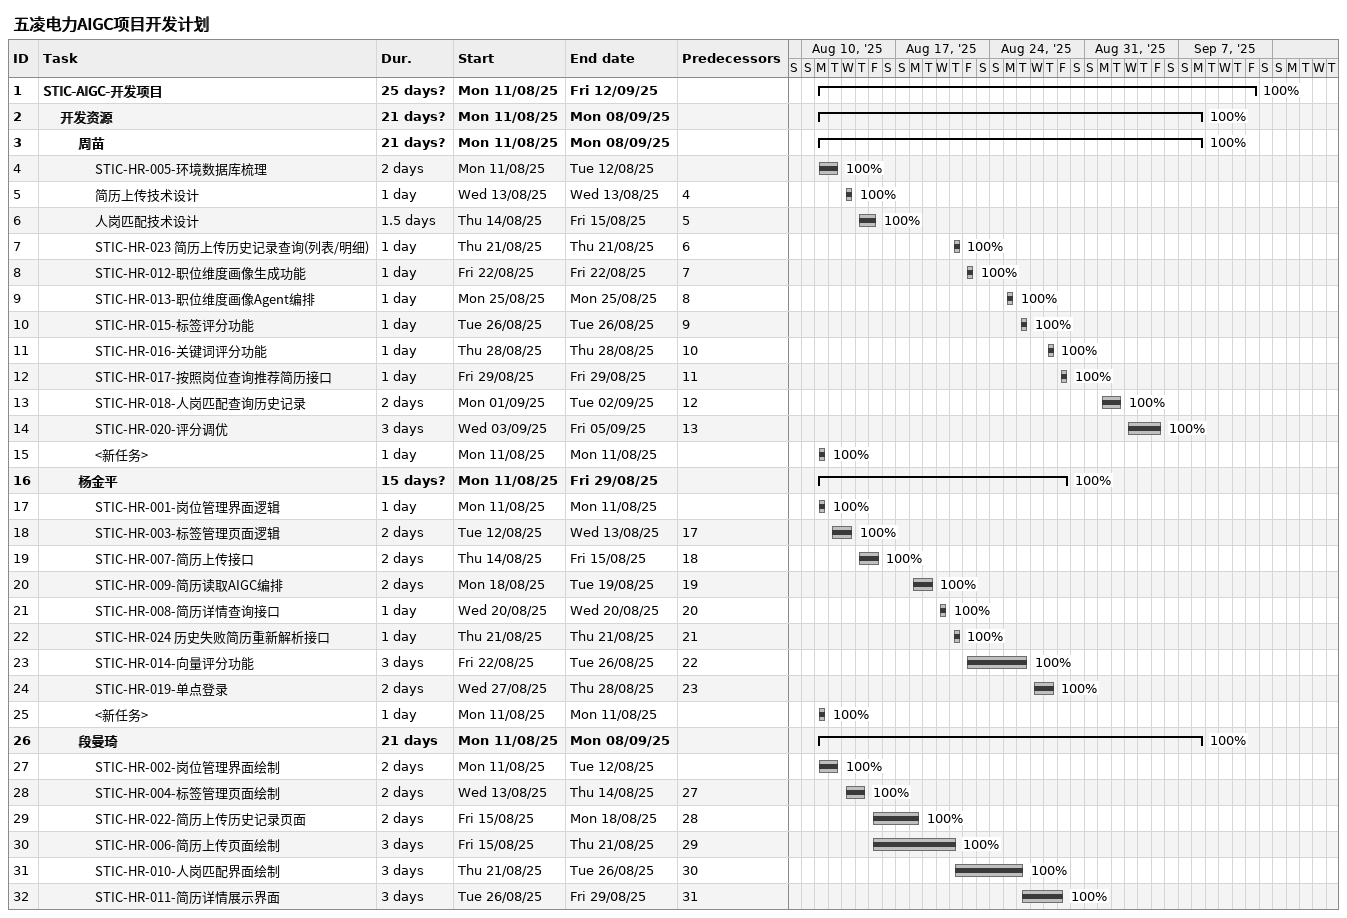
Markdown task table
五凌电力AIGC项目开发计划

| ID | Level | Task | Duration | Start | Finish | Predecessors | % complete |
|---|---|---|---|---|---|---|---|
| 1 | 1 | **STIC-AIGC-开发项目** | 25d? | 2025-08-11 | 2025-09-12 |  | 100 |
| 2 | 2 | **开发资源** | 21d? | 2025-08-11 | 2025-09-08 |  | 100 |
| 3 | 3 | **周苗** | 21d? | 2025-08-11 | 2025-09-08 |  | 100 |
| 4 | 4 | STIC-HR-005-环境数据库梳理 | 2d | 2025-08-11 | 2025-08-12 |  | 100 |
| 5 | 4 | 简历上传技术设计 | 1d | 2025-08-13 | 2025-08-13 | 4 | 100 |
| 6 | 4 | 人岗匹配技术设计 | 1.5d | 2025-08-14 | 2025-08-15 | 5 | 100 |
| 7 | 4 | STIC-HR-023 简历上传历史记录查询(列表/明细) | 1d | 2025-08-21 | 2025-08-21 | 6 | 100 |
| 8 | 4 | STIC-HR-012-职位维度画像生成功能 | 1d | 2025-08-22 | 2025-08-22 | 7 | 100 |
| 9 | 4 | STIC-HR-013-职位维度画像Agent编排 | 1d | 2025-08-25 | 2025-08-25 | 8 | 100 |
| 10 | 4 | STIC-HR-015-标签评分功能 | 1d | 2025-08-26 | 2025-08-26 | 9 | 100 |
| 11 | 4 | STIC-HR-016-关键词评分功能 | 1d | 2025-08-28 | 2025-08-28 | 10 | 100 |
| 12 | 4 | STIC-HR-017-按照岗位查询推荐简历接口 | 1d | 2025-08-29 | 2025-08-29 | 11 | 100 |
| 13 | 4 | STIC-HR-018-人岗匹配查询历史记录 | 2d | 2025-09-01 | 2025-09-02 | 12 | 100 |
| 14 | 4 | STIC-HR-020-评分调优 | 3d | 2025-09-03 | 2025-09-05 | 13 | 100 |
| 15 | 4 | <新任务> | 1d | 2025-08-11 | 2025-08-11 |  | 100 |
| 16 | 3 | **杨金平** | 15d? | 2025-08-11 | 2025-08-29 |  | 100 |
| 17 | 4 | STIC-HR-001-岗位管理界面逻辑 | 1d | 2025-08-11 | 2025-08-11 |  | 100 |
| 18 | 4 | STIC-HR-003-标签管理页面逻辑 | 2d | 2025-08-12 | 2025-08-13 | 17 | 100 |
| 19 | 4 | STIC-HR-007-简历上传接口 | 2d | 2025-08-14 | 2025-08-15 | 18 | 100 |
| 20 | 4 | STIC-HR-009-简历读取AIGC编排 | 2d | 2025-08-18 | 2025-08-19 | 19 | 100 |
| 21 | 4 | STIC-HR-008-简历详情查询接口 | 1d | 2025-08-20 | 2025-08-20 | 20 | 100 |
| 22 | 4 | STIC-HR-024 历史失败简历重新解析接口 | 1d | 2025-08-21 | 2025-08-21 | 21 | 100 |
| 23 | 4 | STIC-HR-014-向量评分功能 | 3d | 2025-08-22 | 2025-08-26 | 22 | 100 |
| 24 | 4 | STIC-HR-019-单点登录 | 2d | 2025-08-27 | 2025-08-28 | 23 | 100 |
| 25 | 4 | <新任务> | 1d | 2025-08-11 | 2025-08-11 |  | 100 |
| 26 | 3 | **段曼琦** | 21d | 2025-08-11 | 2025-09-08 |  | 100 |
| 27 | 4 | STIC-HR-002-岗位管理界面绘制 | 2d | 2025-08-11 | 2025-08-12 |  | 100 |
| 28 | 4 | STIC-HR-004-标签管理页面绘制 | 2d | 2025-08-13 | 2025-08-14 | 27 | 100 |
| 29 | 4 | STIC-HR-022-简历上传历史记录页面 | 2d | 2025-08-15 | 2025-08-18 | 28 | 100 |
| 30 | 4 | STIC-HR-006-简历上传页面绘制 | 3d | 2025-08-15 | 2025-08-21 | 29 | 100 |
| 31 | 4 | STIC-HR-010-人岗匹配界面绘制 | 3d | 2025-08-21 | 2025-08-26 | 30 | 100 |
| 32 | 4 | STIC-HR-011-简历详情展示界面 | 3d | 2025-08-26 | 2025-08-29 | 31 | 100 |
